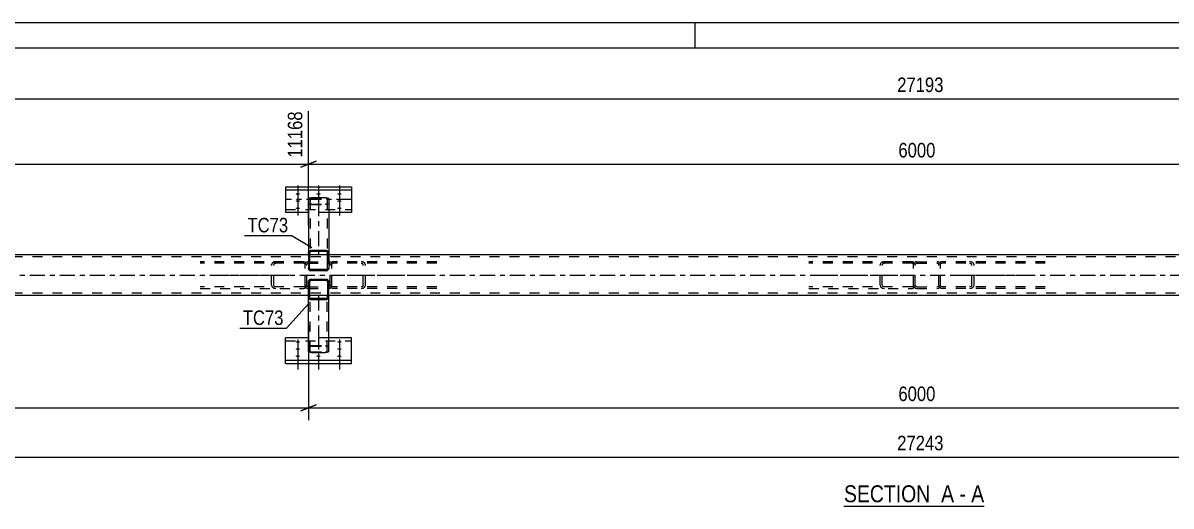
# Model space of a CAD drawing. Header units: millimetres. Extents: x 0 to 1189, y 0 to 841.
# Drawn here: x 426.5 to 652.9, y 745.7 to 841 of the extents above; entities that cross this region are included whole.
import ezdxf

# ---------------------------------------------------------------- set-up
doc = ezdxf.new("R2010")
doc.units = ezdxf.units.MM
doc.linetypes.add('DXK_LINE_DOT2', pattern=[3.9198, 1.9599, -1.9599])
doc.linetypes.add('DXK_LINE_DOT3', pattern=[5.9187, 2.979, -0.9799, 0.9799, -0.9799])
doc.styles.add('Arial Narrow', font='ARIALN.TTF', dxfattribs={"height": 0.2})

# ---------------------------------------------------------------- blocks, each defined once
blk = doc.blocks.new('Unknown-761554296-1134')
at = {"color": 5, "linetype": 'Continuous'}
for p, q in [((1189, 841), (0, 841)), ((559, 836), (559, 841)), ((1184, 836), (5, 836))]:
    blk.add_line(p, q, dxfattribs=at)
blk = doc.blocks.new('Unknown-761554296-12 - 4111')
at = {"color": 6, "linetype": 'Continuous'}
blk.add_line((588.36, 745.7), (616, 745.7), dxfattribs=at)
at = {"color": 0, "linetype": 'Continuous'}
blk.add_wipeout([(606.47, 746.45), (606.47, 749.95), (588.36, 749.95), (588.36, 746.45)], dxfattribs=at)
at = {"color": 7, "linetype": 'Continuous', "style": 'Arial Narrow'}
blk.add_text('SECTION ', height=3.34, dxfattribs=at).set_placement((588.36, 746.45))
at = {"color": 0, "linetype": 'Continuous'}
blk.add_wipeout([(610.07, 746.45), (610.07, 749.95), (607.52, 749.95), (607.52, 746.45)], dxfattribs=at)
blk.add_wipeout([(612.4, 746.45), (612.4, 749.95), (611.12, 749.95), (611.12, 746.45)], dxfattribs=at)
at = {"color": 7, "linetype": 'Continuous', "style": 'Arial Narrow'}
for s, p in [('A', (607.52, 746.45)), ('-', (611.12, 746.45))]:
    blk.add_text(s, height=3.34, dxfattribs=at).set_placement(p)
at = {"color": 0, "linetype": 'Continuous'}
blk.add_wipeout([(616, 746.45), (616, 749.95), (613.45, 749.95), (613.45, 746.45)], dxfattribs=at)
at = {"color": 7, "linetype": 'Continuous', "style": 'Arial Narrow'}
blk.add_text('A', height=3.34, dxfattribs=at).set_placement((613.45, 746.45))
blk = doc.blocks.new('Bolt-761554296-4248 - 4111')
at = {"linetype": 'Continuous'}
for points in [[(480.65, 807.41), (480.74, 807.4), (480.83, 807.39), (480.91, 807.38), (480.98, 807.36), (481.03, 807.33), (481.07, 807.3), (481.09, 807.27), (481.09, 807.24), (481.07, 807.21), (481.03, 807.18), (480.98, 807.15), (480.91, 807.13), (480.83, 807.12), (480.74, 807.11), (480.65, 807.1), (480.56, 807.11), (480.47, 807.12), (480.39, 807.13), (480.32, 807.15), (480.27, 807.18), (480.23, 807.21), (480.21, 807.24), (480.21, 807.27), (480.23, 807.3), (480.27, 807.33), (480.32, 807.36), (480.39, 807.38), (480.47, 807.39), (480.56, 807.4)], [(480.65, 806.01), (480.74, 806.01), (480.83, 806), (480.91, 805.98), (480.98, 805.96), (481.03, 805.93), (481.07, 805.91), (481.09, 805.88), (481.09, 805.84), (481.07, 805.81), (481.03, 805.78), (480.98, 805.76), (480.91, 805.74), (480.83, 805.72), (480.74, 805.71), (480.65, 805.71), (480.56, 805.71), (480.47, 805.72), (480.39, 805.74), (480.32, 805.76), (480.27, 805.78), (480.23, 805.81), (480.21, 805.84), (480.21, 805.88), (480.23, 805.91), (480.27, 805.93), (480.32, 805.96), (480.39, 805.98), (480.47, 806), (480.56, 806.01)], [(484.73, 807.41), (484.82, 807.4), (484.91, 807.39), (484.99, 807.38), (485.06, 807.36), (485.11, 807.33), (485.15, 807.3), (485.17, 807.27), (485.17, 807.24), (485.15, 807.21), (485.11, 807.18), (485.06, 807.15), (484.99, 807.13), (484.91, 807.12), (484.82, 807.11), (484.73, 807.1), (484.64, 807.11), (484.55, 807.12), (484.47, 807.13), (484.4, 807.15), (484.35, 807.18), (484.31, 807.21), (484.29, 807.24), (484.29, 807.27), (484.31, 807.3), (484.35, 807.33), (484.4, 807.36), (484.47, 807.38), (484.55, 807.39), (484.64, 807.4)], [(488.85, 807.41), (488.94, 807.4), (489.03, 807.39), (489.11, 807.38), (489.18, 807.36), (489.23, 807.33), (489.27, 807.3), (489.29, 807.27), (489.29, 807.24), (489.27, 807.21), (489.23, 807.18), (489.18, 807.15), (489.11, 807.13), (489.03, 807.12), (488.94, 807.11), (488.85, 807.1), (488.76, 807.11), (488.67, 807.12), (488.59, 807.13), (488.52, 807.15), (488.47, 807.18), (488.43, 807.21), (488.41, 807.24), (488.41, 807.27), (488.43, 807.3), (488.47, 807.33), (488.52, 807.36), (488.59, 807.38), (488.67, 807.39), (488.76, 807.4)], [(488.85, 806.01), (488.94, 806.01), (489.03, 806), (489.11, 805.98), (489.18, 805.96), (489.23, 805.93), (489.27, 805.91), (489.29, 805.88), (489.29, 805.84), (489.27, 805.81), (489.23, 805.78), (489.18, 805.76), (489.11, 805.74), (489.03, 805.72), (488.94, 805.71), (488.85, 805.71), (488.76, 805.71), (488.67, 805.72), (488.59, 805.74), (488.52, 805.76), (488.47, 805.78), (488.43, 805.81), (488.41, 805.84), (488.41, 805.88), (488.43, 805.91), (488.47, 805.93), (488.52, 805.96), (488.59, 805.98), (488.67, 806), (488.76, 806.01)], [(480.65, 804.6), (480.74, 804.6), (480.83, 804.59), (480.91, 804.57), (480.98, 804.55), (481.03, 804.53), (481.07, 804.5), (481.09, 804.47), (481.09, 804.43), (481.07, 804.4), (481.03, 804.38), (480.98, 804.35), (480.91, 804.33), (480.83, 804.31), (480.74, 804.3), (480.65, 804.3), (480.56, 804.3), (480.47, 804.31), (480.39, 804.33), (480.32, 804.35), (480.27, 804.38), (480.23, 804.4), (480.21, 804.43), (480.21, 804.47), (480.23, 804.5), (480.27, 804.53), (480.32, 804.55), (480.39, 804.57), (480.47, 804.59), (480.56, 804.6)], [(488.85, 804.6), (488.94, 804.6), (489.03, 804.59), (489.11, 804.57), (489.18, 804.55), (489.23, 804.53), (489.27, 804.5), (489.29, 804.47), (489.29, 804.43), (489.27, 804.4), (489.23, 804.38), (489.18, 804.35), (489.11, 804.33), (489.03, 804.31), (488.94, 804.3), (488.85, 804.3), (488.76, 804.3), (488.67, 804.31), (488.59, 804.33), (488.52, 804.35), (488.47, 804.38), (488.43, 804.4), (488.41, 804.43), (488.41, 804.47), (488.43, 804.5), (488.47, 804.53), (488.52, 804.55), (488.59, 804.57), (488.67, 804.59), (488.76, 804.6)]]:
    blk.add_hatch(color=1, dxfattribs=at).paths.add_polyline_path(points)
at = {"color": 1, "linetype": 'Continuous'}
for p, q in [((480.65, 808.95), (480.65, 805.83)), ((484.73, 808.95), (484.73, 805.83)), ((488.85, 808.95), (488.85, 805.83)), ((480.65, 807.55), (480.65, 804.43)), ((480.65, 806.14), (480.65, 803.02)), ((488.85, 807.55), (488.85, 804.43)), ((488.85, 806.14), (488.85, 803.02))]:
    blk.add_line(p, q, dxfattribs=at)
at = {"color": 1, "linetype": 'DXK_LINE_DOT2'}
blk.add_line((484.73, 806.14), (484.73, 803.02), dxfattribs=at)
blk = doc.blocks.new('Bolt-761554296-4133 - 4111')
at = {"linetype": 'Continuous'}
for points in [[(480.65, 777.92), (480.56, 777.92), (480.47, 777.93), (480.39, 777.95), (480.32, 777.97), (480.27, 778), (480.23, 778.02), (480.21, 778.05), (480.21, 778.09), (480.23, 778.12), (480.27, 778.15), (480.32, 778.17), (480.39, 778.19), (480.47, 778.21), (480.56, 778.22), (480.65, 778.22), (480.74, 778.22), (480.83, 778.21), (480.91, 778.19), (480.98, 778.17), (481.03, 778.15), (481.07, 778.12), (481.09, 778.09), (481.09, 778.05), (481.07, 778.02), (481.03, 778), (480.98, 777.97), (480.91, 777.95), (480.83, 777.93), (480.74, 777.92)], [(480.65, 776.51), (480.56, 776.51), (480.47, 776.52), (480.39, 776.54), (480.32, 776.56), (480.27, 776.59), (480.23, 776.61), (480.21, 776.65), (480.21, 776.68), (480.23, 776.71), (480.27, 776.74), (480.32, 776.76), (480.39, 776.78), (480.47, 776.8), (480.56, 776.81), (480.65, 776.81), (480.74, 776.81), (480.83, 776.8), (480.91, 776.78), (480.98, 776.76), (481.03, 776.74), (481.07, 776.71), (481.09, 776.68), (481.09, 776.65), (481.07, 776.61), (481.03, 776.59), (480.98, 776.56), (480.91, 776.54), (480.83, 776.52), (480.74, 776.51)], [(488.85, 777.92), (488.76, 777.92), (488.67, 777.93), (488.59, 777.95), (488.52, 777.97), (488.47, 778), (488.43, 778.02), (488.41, 778.05), (488.41, 778.09), (488.43, 778.12), (488.47, 778.15), (488.52, 778.17), (488.59, 778.19), (488.67, 778.21), (488.76, 778.22), (488.85, 778.22), (488.94, 778.22), (489.03, 778.21), (489.11, 778.19), (489.18, 778.17), (489.23, 778.15), (489.27, 778.12), (489.29, 778.09), (489.29, 778.05), (489.27, 778.02), (489.23, 778), (489.18, 777.97), (489.11, 777.95), (489.03, 777.93), (488.94, 777.92)], [(488.85, 776.51), (488.76, 776.51), (488.67, 776.52), (488.59, 776.54), (488.52, 776.56), (488.47, 776.59), (488.43, 776.61), (488.41, 776.65), (488.41, 776.68), (488.43, 776.71), (488.47, 776.74), (488.52, 776.76), (488.59, 776.78), (488.67, 776.8), (488.76, 776.81), (488.85, 776.81), (488.94, 776.81), (489.03, 776.8), (489.11, 776.78), (489.18, 776.76), (489.23, 776.74), (489.27, 776.71), (489.29, 776.68), (489.29, 776.65), (489.27, 776.61), (489.23, 776.59), (489.18, 776.56), (489.11, 776.54), (489.03, 776.52), (488.94, 776.51)], [(480.65, 775.12), (480.56, 775.12), (480.47, 775.13), (480.39, 775.14), (480.32, 775.17), (480.27, 775.19), (480.23, 775.22), (480.21, 775.25), (480.21, 775.28), (480.23, 775.31), (480.27, 775.34), (480.32, 775.37), (480.39, 775.39), (480.47, 775.4), (480.56, 775.41), (480.65, 775.42), (480.74, 775.41), (480.83, 775.4), (480.91, 775.39), (480.98, 775.37), (481.03, 775.34), (481.07, 775.31), (481.09, 775.28), (481.09, 775.25), (481.07, 775.22), (481.03, 775.19), (480.98, 775.17), (480.91, 775.14), (480.83, 775.13), (480.74, 775.12)], [(484.73, 775.12), (484.64, 775.12), (484.55, 775.13), (484.47, 775.14), (484.4, 775.17), (484.35, 775.19), (484.31, 775.22), (484.29, 775.25), (484.29, 775.28), (484.31, 775.31), (484.35, 775.34), (484.4, 775.37), (484.47, 775.39), (484.55, 775.4), (484.64, 775.41), (484.73, 775.42), (484.82, 775.41), (484.91, 775.4), (484.99, 775.39), (485.06, 775.37), (485.11, 775.34), (485.15, 775.31), (485.17, 775.28), (485.17, 775.25), (485.15, 775.22), (485.11, 775.19), (485.06, 775.17), (484.99, 775.14), (484.91, 775.13), (484.82, 775.12)], [(488.85, 775.12), (488.76, 775.12), (488.67, 775.13), (488.59, 775.14), (488.52, 775.17), (488.47, 775.19), (488.43, 775.22), (488.41, 775.25), (488.41, 775.28), (488.43, 775.31), (488.47, 775.34), (488.52, 775.37), (488.59, 775.39), (488.67, 775.4), (488.76, 775.41), (488.85, 775.42), (488.94, 775.41), (489.03, 775.4), (489.11, 775.39), (489.18, 775.37), (489.23, 775.34), (489.27, 775.31), (489.29, 775.28), (489.29, 775.25), (489.27, 775.22), (489.23, 775.19), (489.18, 775.17), (489.11, 775.14), (489.03, 775.13), (488.94, 775.12)]]:
    blk.add_hatch(color=1, dxfattribs=at).paths.add_polyline_path(points)
at = {"color": 1, "linetype": 'Continuous'}
for p, q in [((480.65, 778.56), (480.65, 775.44)), ((480.65, 777.15), (480.65, 774.03)), ((488.85, 778.56), (488.85, 775.44)), ((488.85, 777.15), (488.85, 774.03)), ((480.65, 775.75), (480.65, 772.63)), ((484.73, 775.75), (484.73, 772.63)), ((488.85, 775.75), (488.85, 772.63))]:
    blk.add_line(p, q, dxfattribs=at)
at = {"color": 1, "linetype": 'DXK_LINE_DOT2'}
blk.add_line((484.73, 778.56), (484.73, 775.44), dxfattribs=at)
blk = doc.blocks.new('Part-761554296-4140 - 4111')
at = {"color": 7, "linetype": 'DXK_LINE_DOT2'}
for p, q in [((602.15, 793.51), (602.1, 793.26)), ((602.1, 789.26), (602.1, 793.26)), ((602.42, 793.26), (602.44, 793.38)), ((602.42, 789.26), (602.42, 793.26)), ((602.74, 793.9), (602.49, 793.85)), ((602.62, 793.56), (602.74, 793.58)), ((602.74, 793.9), (606.74, 793.9)), ((602.74, 793.58), (606.74, 793.58)), ((606.98, 793.85), (606.74, 793.9)), ((606.74, 793.58), (606.86, 793.56)), ((607.04, 793.38), (607.06, 793.26)), ((607.06, 789.26), (607.06, 793.26)), ((607.38, 793.26), (607.33, 793.51)), ((607.38, 789.26), (607.38, 793.26)), ((602.1, 789.26), (602.15, 789.02)), ((602.44, 789.14), (602.42, 789.26)), ((602.49, 788.67), (602.74, 788.62)), ((602.74, 788.94), (602.62, 788.96)), ((602.74, 788.94), (606.74, 788.94)), ((602.74, 788.62), (606.74, 788.62)), ((606.86, 788.96), (606.74, 788.94)), ((606.74, 788.62), (606.98, 788.67)), ((607.06, 789.26), (607.04, 789.14)), ((607.33, 789.02), (607.38, 789.26))]:
    blk.add_line(p, q, dxfattribs=at)
at = {"color": 7, "linetype": 'DXK_LINE_DOT3'}
blk.add_line((604.74, 791.26), (604.74, 791.26), dxfattribs=at)
at = {"color": 7, "linetype": 'DXK_LINE_DOT2'}
for centre, radius, start, end in [((602.74, 793.26), 0.64, 112.5, 157.5), ((602.74, 793.26), 0.32, 112.5, 157.5), ((606.74, 793.26), 0.32, 22.5, 67.5), ((606.74, 793.26), 0.64, 22.5, 67.5), ((602.74, 789.26), 0.64, 202.5, 247.5), ((602.74, 789.26), 0.32, 202.5, 247.5), ((606.74, 789.26), 0.32, 292.5, 337.5), ((606.74, 789.26), 0.64, 292.5, 337.5)]:
    blk.add_arc(centre, radius, start, end, dxfattribs=at)
blk = doc.blocks.new('Part-761554296-4146 - 4111')
at = {"color": 7, "linetype": 'DXK_LINE_DOT2'}
for p, q in [((1092.74, 794.86), (114.1, 794.86)), ((486.75, 795.26), (482.75, 795.26)), ((1092.74, 787.66), (114.1, 787.66)), ((486.75, 787.26), (482.75, 787.26))]:
    blk.add_line(p, q, dxfattribs=at)
at = {"color": 2, "linetype": 'Continuous'}
for p, q in [((482.75, 795.26), (246.75, 795.26)), ((722.74, 795.26), (486.75, 795.26)), ((482.75, 787.26), (246.75, 787.26)), ((722.74, 787.26), (486.75, 787.26))]:
    blk.add_line(p, q, dxfattribs=at)
at = {"color": 7, "linetype": 'DXK_LINE_DOT3'}
blk.add_line((114.1, 791.26), (1092.74, 791.26), dxfattribs=at)
blk = doc.blocks.new('Part-761554296-4149 - 4111')
at = {"color": 7, "linetype": 'DXK_LINE_DOT2'}
for p, q in [((607.64, 793.9), (607.38, 793.86)), ((607.38, 788.66), (607.38, 793.86)), ((607.38, 793.51), (607.47, 793.56)), ((607.47, 793.56), (607.64, 793.58)), ((628.06, 793.9), (607.64, 793.9)), ((628.06, 793.58), (607.64, 793.58)), ((613.46, 793.85), (613.13, 793.9)), ((613.13, 793.58), (613.3, 793.56)), ((613.53, 793.38), (613.57, 793.26)), ((613.57, 789.26), (613.57, 793.26)), ((614.01, 793.26), (613.94, 793.51)), ((614.01, 789.26), (614.01, 793.26)), ((607.47, 788.96), (607.38, 789.01)), ((607.38, 788.66), (607.64, 788.62)), ((607.64, 788.94), (607.47, 788.96)), ((628.06, 788.94), (607.64, 788.94)), ((628.06, 788.62), (607.64, 788.62)), ((613.3, 788.96), (613.13, 788.94)), ((613.13, 788.62), (613.46, 788.67)), ((613.57, 789.26), (613.53, 789.14)), ((613.94, 789.02), (614.01, 789.26))]:
    blk.add_line(p, q, dxfattribs=at)
at = {"color": 7, "linetype": 'DXK_LINE_DOT3'}
blk.add_line((610.38, 791.26), (625.32, 791.26), dxfattribs=at)
at = {"color": 7, "linetype": 'DXK_LINE_DOT2'}
for centre, radius, start, end in [((613.2, 793.17), 0.401, 32.4105, 75.4453), ((613.26, 793.08), 0.802, 32.4105, 75.4453), ((613.2, 789.35), 0.401, 284.5547, 327.5895), ((613.26, 789.45), 0.802, 284.5547, 327.5895)]:
    blk.add_arc(centre, radius, start, end, dxfattribs=at)
blk = doc.blocks.new('Part-761554296-4151 - 4111')
at = {"color": 7, "linetype": 'DXK_LINE_DOT2'}
for p, q in [((487.64, 793.9), (487.38, 793.86)), ((487.38, 788.66), (487.38, 793.86)), ((487.38, 793.51), (487.47, 793.56)), ((487.47, 793.56), (487.64, 793.58)), ((508.06, 793.9), (487.64, 793.9)), ((508.06, 793.58), (487.64, 793.58)), ((493.46, 793.85), (493.13, 793.9)), ((493.13, 793.58), (493.3, 793.56)), ((493.53, 793.38), (493.57, 793.26)), ((493.57, 789.26), (493.57, 793.26)), ((494.01, 793.26), (493.94, 793.51)), ((494.01, 789.26), (494.01, 793.26)), ((487.47, 788.96), (487.38, 789.01)), ((487.38, 788.66), (487.64, 788.62)), ((487.64, 788.94), (487.47, 788.96)), ((508.06, 788.94), (487.64, 788.94)), ((508.06, 788.62), (487.64, 788.62)), ((493.3, 788.96), (493.13, 788.94)), ((493.13, 788.62), (493.46, 788.67)), ((493.57, 789.26), (493.53, 789.14)), ((493.94, 789.02), (494.01, 789.26))]:
    blk.add_line(p, q, dxfattribs=at)
at = {"color": 7, "linetype": 'DXK_LINE_DOT3'}
blk.add_line((490.38, 791.26), (505.32, 791.26), dxfattribs=at)
at = {"color": 7, "linetype": 'DXK_LINE_DOT2'}
for centre, radius, start, end in [((493.2, 793.17), 0.401, 32.4104, 75.4453), ((493.26, 793.08), 0.802, 32.4104, 75.4453), ((493.2, 789.35), 0.401, 284.5547, 327.5896), ((493.26, 789.45), 0.802, 284.5547, 327.5896)]:
    blk.add_arc(centre, radius, start, end, dxfattribs=at)
blk = doc.blocks.new('Part-761554296-4280 - 4111')
at = {"color": 2, "linetype": 'Continuous'}
for p, q in [((482.75, 806.32), (482.8, 806.4)), ((482.75, 806.32), (482.75, 795.64)), ((482.8, 806.4), (482.94, 806.47)), ((482.94, 806.47), (483.14, 806.52)), ((483.14, 806.52), (483.39, 806.54)), ((483.39, 806.54), (486.11, 806.54)), ((486.11, 806.54), (486.35, 806.52)), ((486.35, 806.52), (486.56, 806.47)), ((486.56, 806.47), (486.7, 806.4)), ((486.7, 806.4), (486.75, 806.32)), ((486.75, 806.32), (486.75, 795.26)), ((486.51, 795.26), (482.99, 795.26))]:
    blk.add_line(p, q, dxfattribs=at)
at = {"color": 7, "linetype": 'DXK_LINE_DOT2'}
for p, q in [((483.09, 806.36), (483.07, 806.32)), ((483.07, 806.32), (483.07, 795.26)), ((483.16, 806.4), (483.09, 806.36)), ((483.27, 806.42), (483.16, 806.4)), ((483.39, 806.43), (483.27, 806.42)), ((483.39, 806.43), (486.11, 806.43)), ((486.23, 806.42), (486.11, 806.43)), ((486.34, 806.4), (486.23, 806.42)), ((486.4, 806.36), (486.34, 806.4)), ((486.43, 806.32), (486.4, 806.36)), ((486.43, 806.32), (486.43, 795.26)), ((482.8, 805.3), (482.75, 805.39)), ((482.94, 805.23), (482.8, 805.3)), ((483.14, 805.19), (482.94, 805.23)), ((483.07, 805.39), (483.09, 805.35)), ((483.09, 805.35), (483.16, 805.31)), ((483.39, 805.17), (483.14, 805.19)), ((483.16, 805.31), (483.27, 805.29)), ((483.27, 805.29), (483.39, 805.28)), ((483.39, 805.28), (486.11, 805.28)), ((483.39, 805.17), (486.11, 805.17)), ((486.11, 805.28), (486.23, 805.29)), ((486.35, 805.19), (486.11, 805.17)), ((486.23, 805.29), (486.34, 805.31)), ((486.34, 805.31), (486.35, 805.32)), ((486.35, 805.32), (486.4, 805.35)), ((486.56, 805.23), (486.35, 805.19)), ((486.4, 805.35), (486.43, 805.39)), ((486.7, 805.3), (486.56, 805.23)), ((486.75, 805.39), (486.7, 805.3)), ((482.75, 795.64), (482.75, 795.26)), ((482.99, 795.26), (482.75, 795.26)), ((486.4, 795.26), (486.43, 795.26)), ((486.75, 795.26), (486.51, 795.26))]:
    blk.add_line(p, q, dxfattribs=at)
at = {"color": 7, "linetype": 'DXK_LINE_DOT3'}
blk.add_line((484.75, 805.85), (484.75, 795.26), dxfattribs=at)
blk = doc.blocks.new('Part-761554296-4152 - 4111')
at = {"color": 7, "linetype": 'DXK_LINE_DOT2'}
for p, q in [((601.84, 793.9), (581.42, 793.9)), ((601.84, 793.58), (581.42, 793.58)), ((595.54, 793.51), (595.47, 793.26)), ((595.47, 789.26), (595.47, 793.26)), ((595.91, 793.26), (595.95, 793.38)), ((595.91, 789.26), (595.91, 793.26)), ((596.35, 793.9), (596.02, 793.85)), ((596.18, 793.56), (596.35, 793.58)), ((601.84, 793.9), (602.1, 793.86)), ((601.84, 793.58), (602.01, 793.56)), ((602.01, 793.56), (602.1, 793.51)), ((602.1, 788.66), (602.1, 793.86)), ((601.84, 788.94), (581.42, 788.94)), ((581.42, 788.62), (601.84, 788.62)), ((595.47, 789.26), (595.54, 789.02)), ((595.95, 789.14), (595.91, 789.26)), ((596.02, 788.67), (596.35, 788.62)), ((596.35, 788.94), (596.18, 788.96)), ((602.01, 788.96), (601.84, 788.94)), ((601.84, 788.62), (602.1, 788.66)), ((602.1, 789.01), (602.01, 788.96))]:
    blk.add_line(p, q, dxfattribs=at)
at = {"color": 7, "linetype": 'DXK_LINE_DOT3'}
blk.add_line((584.16, 791.26), (599.1, 791.26), dxfattribs=at)
at = {"color": 7, "linetype": 'DXK_LINE_DOT2'}
for centre, radius, start, end in [((596.22, 793.08), 0.802, 104.5547, 147.5896), ((596.28, 793.17), 0.401, 104.5547, 147.5896), ((596.22, 789.45), 0.802, 212.4104, 255.4453), ((596.28, 789.35), 0.401, 212.4104, 255.4453)]:
    blk.add_arc(centre, radius, start, end, dxfattribs=at)
blk = doc.blocks.new('Part-761554296-4154 - 4111')
at = {"color": 7, "linetype": 'DXK_LINE_DOT2'}
for p, q in [((481.84, 793.9), (461.42, 793.9)), ((481.84, 793.58), (461.42, 793.58)), ((475.54, 793.51), (475.47, 793.26)), ((475.47, 789.26), (475.47, 793.26)), ((475.91, 793.26), (475.95, 793.38)), ((475.91, 789.26), (475.91, 793.26)), ((476.35, 793.9), (476.02, 793.85)), ((476.18, 793.56), (476.35, 793.58)), ((481.84, 793.9), (482.1, 793.86)), ((481.84, 793.58), (482.01, 793.56)), ((482.01, 793.56), (482.1, 793.51)), ((482.1, 788.66), (482.1, 793.86)), ((481.84, 788.94), (461.42, 788.94)), ((461.42, 788.62), (481.84, 788.62)), ((475.47, 789.26), (475.54, 789.02)), ((475.95, 789.14), (475.91, 789.26)), ((476.02, 788.67), (476.35, 788.62)), ((476.35, 788.94), (476.18, 788.96)), ((482.01, 788.96), (481.84, 788.94)), ((481.84, 788.62), (482.1, 788.66)), ((482.1, 789.01), (482.01, 788.96))]:
    blk.add_line(p, q, dxfattribs=at)
at = {"color": 7, "linetype": 'DXK_LINE_DOT3'}
blk.add_line((464.16, 791.26), (479.1, 791.26), dxfattribs=at)
at = {"color": 7, "linetype": 'DXK_LINE_DOT2'}
for centre, radius, start, end in [((476.22, 793.08), 0.802, 104.5547, 147.5896), ((476.28, 793.17), 0.401, 104.5547, 147.5896), ((476.22, 789.45), 0.802, 212.4104, 255.4453), ((476.28, 789.35), 0.401, 212.4104, 255.4453)]:
    blk.add_arc(centre, radius, start, end, dxfattribs=at)
blk = doc.blocks.new('Part-761554296-4187 - 4111')
at = {"color": 7, "linetype": 'DXK_LINE_DOT2'}
for p, q in [((482.75, 786.88), (482.75, 787.26)), ((482.99, 787.26), (482.75, 787.26)), ((483.07, 776.2), (483.07, 787.26)), ((486.75, 787.26), (486.34, 787.26)), ((486.34, 787.26), (486.35, 787.26)), ((486.4, 787.26), (486.43, 787.26)), ((486.43, 776.2), (486.43, 787.26)), ((486.75, 786.88), (486.75, 787.26)), ((482.75, 777.13), (482.8, 777.22)), ((482.8, 777.22), (482.94, 777.29)), ((482.94, 777.29), (483.14, 777.34)), ((483.09, 777.18), (483.07, 777.13)), ((483.16, 777.21), (483.09, 777.18)), ((483.14, 777.34), (483.39, 777.35)), ((483.27, 777.23), (483.16, 777.21)), ((483.39, 777.24), (483.27, 777.23)), ((483.39, 777.35), (486.11, 777.35)), ((483.39, 777.24), (486.11, 777.24)), ((486.11, 777.35), (486.35, 777.34)), ((486.23, 777.23), (486.11, 777.24)), ((486.34, 777.21), (486.23, 777.23)), ((486.34, 777.21), (486.35, 777.2)), ((486.35, 777.34), (486.56, 777.29)), ((486.35, 777.2), (486.4, 777.18)), ((486.43, 777.13), (486.4, 777.18)), ((486.56, 777.29), (486.7, 777.22)), ((486.7, 777.22), (486.75, 777.13)), ((483.07, 776.2), (483.09, 776.16)), ((483.09, 776.16), (483.16, 776.13)), ((483.16, 776.13), (483.27, 776.1)), ((483.27, 776.1), (483.39, 776.09)), ((483.39, 776.09), (486.11, 776.09)), ((486.11, 776.09), (486.23, 776.1)), ((486.23, 776.1), (486.34, 776.13)), ((486.34, 776.13), (486.4, 776.16)), ((486.4, 776.16), (486.43, 776.2))]:
    blk.add_line(p, q, dxfattribs=at)
at = {"color": 2, "linetype": 'Continuous'}
for p, q in [((482.75, 776.2), (482.75, 786.88)), ((486.51, 787.26), (482.99, 787.26)), ((486.75, 776.2), (486.75, 786.88)), ((482.8, 776.12), (482.75, 776.2)), ((482.94, 776.05), (482.8, 776.12)), ((483.14, 776), (482.94, 776.05)), ((483.39, 775.98), (483.14, 776)), ((483.39, 775.98), (486.11, 775.98)), ((486.35, 776), (486.11, 775.98)), ((486.56, 776.05), (486.35, 776)), ((486.7, 776.12), (486.56, 776.05)), ((486.75, 776.2), (486.7, 776.12))]:
    blk.add_line(p, q, dxfattribs=at)
at = {"color": 7, "linetype": 'DXK_LINE_DOT3'}
blk.add_line((484.75, 787.26), (484.75, 776.67), dxfattribs=at)
blk = doc.blocks.new('Part-761554296-4188 - 4111')
at = {"color": 7, "linetype": 'DXK_LINE_DOT2'}
for p, q in [((482.15, 793.51), (482.1, 793.26)), ((482.1, 789.26), (482.1, 793.26)), ((482.42, 793.26), (482.44, 793.38)), ((482.42, 789.26), (482.42, 793.26)), ((482.74, 793.9), (482.49, 793.85)), ((482.62, 793.56), (482.74, 793.58)), ((482.74, 793.9), (486.74, 793.9)), ((482.74, 793.58), (486.74, 793.58)), ((486.98, 793.85), (486.74, 793.9)), ((486.74, 793.58), (486.86, 793.56)), ((487.04, 793.38), (487.06, 793.26)), ((487.06, 789.26), (487.06, 793.26)), ((487.38, 793.26), (487.33, 793.51)), ((487.38, 789.26), (487.38, 793.26)), ((482.1, 789.26), (482.15, 789.02)), ((482.44, 789.14), (482.42, 789.26)), ((482.49, 788.67), (482.74, 788.62)), ((482.74, 788.94), (482.62, 788.96)), ((482.74, 788.94), (486.74, 788.94)), ((482.74, 788.62), (486.74, 788.62)), ((486.86, 788.96), (486.74, 788.94)), ((486.74, 788.62), (486.98, 788.67)), ((487.06, 789.26), (487.04, 789.14)), ((487.33, 789.02), (487.38, 789.26))]:
    blk.add_line(p, q, dxfattribs=at)
at = {"color": 7, "linetype": 'DXK_LINE_DOT3'}
blk.add_line((484.74, 791.26), (484.74, 791.26), dxfattribs=at)
at = {"color": 7, "linetype": 'DXK_LINE_DOT2'}
for centre, radius, start, end in [((482.74, 793.26), 0.64, 112.5, 157.5), ((482.74, 793.26), 0.32, 112.5, 157.5), ((486.74, 793.26), 0.32, 22.5, 67.5), ((486.74, 793.26), 0.64, 22.5, 67.5), ((482.74, 789.26), 0.64, 202.5, 247.5), ((482.74, 789.26), 0.32, 202.5, 247.5), ((486.74, 789.26), 0.32, 292.5, 337.5), ((486.74, 789.26), 0.64, 292.5, 337.5)]:
    blk.add_arc(centre, radius, start, end, dxfattribs=at)
blk = doc.blocks.new('Part-761554296-4321 - 4111')
at = {"color": 2, "linetype": 'Continuous'}
for p, q in [((478.25, 808.68), (491.25, 808.68)), ((478.25, 808.68), (478.25, 803.63)), ((491.25, 808.68), (491.25, 803.63)), ((478.25, 808.08), (491.25, 808.08)), ((482.75, 803.63), (478.25, 803.63)), ((491.25, 803.63), (486.75, 803.63))]:
    blk.add_line(p, q, dxfattribs=at)
at = {"color": 7, "linetype": 'DXK_LINE_DOT3'}
blk.add_line((491.25, 806.15), (478.25, 806.15), dxfattribs=at)
at = {"color": 7, "linetype": 'DXK_LINE_DOT2'}
for p, q in [((478.25, 804.23), (491.25, 804.23)), ((486.75, 803.63), (482.75, 803.63))]:
    blk.add_line(p, q, dxfattribs=at)
blk = doc.blocks.new('Part-761554296-4358 - 4111')
at = {"color": 2, "linetype": 'Continuous'}
for p, q in [((482.75, 795.64), (482.78, 795.82)), ((482.75, 795.64), (482.75, 792.6)), ((482.78, 795.82), (482.89, 795.98)), ((482.89, 795.98), (483.04, 796.08)), ((483.01, 795.73), (482.99, 795.64)), ((482.99, 792.6), (482.99, 795.64)), ((483.06, 795.81), (483.01, 795.73)), ((483.04, 796.08), (483.23, 796.12)), ((483.14, 795.86), (483.06, 795.81)), ((483.23, 795.88), (483.14, 795.86)), ((486.27, 796.12), (483.23, 796.12)), ((486.27, 795.88), (483.23, 795.88)), ((486.27, 796.12), (486.45, 796.08)), ((486.36, 795.86), (486.27, 795.88)), ((486.44, 795.81), (486.36, 795.86)), ((486.49, 795.73), (486.44, 795.81)), ((486.45, 796.08), (486.61, 795.98)), ((486.51, 795.64), (486.49, 795.73)), ((486.51, 792.6), (486.51, 795.64)), ((486.61, 795.98), (486.71, 795.82)), ((486.71, 795.82), (486.75, 795.64)), ((486.75, 795.64), (486.75, 792.6)), ((482.75, 792.6), (482.78, 792.41)), ((482.78, 792.41), (482.89, 792.26)), ((482.99, 792.6), (483.01, 792.51)), ((483.01, 792.51), (483.06, 792.43)), ((483.06, 792.43), (483.14, 792.38)), ((483.14, 792.38), (483.23, 792.36)), ((486.27, 792.36), (486.36, 792.38)), ((486.36, 792.38), (486.44, 792.43)), ((486.44, 792.43), (486.49, 792.51)), ((486.49, 792.51), (486.51, 792.6)), ((486.61, 792.26), (486.71, 792.41)), ((486.71, 792.41), (486.75, 792.6)), ((482.89, 792.26), (483.04, 792.15)), ((483.04, 792.15), (483.23, 792.12)), ((486.27, 792.36), (483.23, 792.36)), ((486.27, 792.12), (483.23, 792.12)), ((486.27, 792.12), (486.45, 792.15)), ((486.45, 792.15), (486.61, 792.26))]:
    blk.add_line(p, q, dxfattribs=at)
at = {"color": 7, "linetype": 'DXK_LINE_DOT2'}
for p, q in [((482.99, 795.26), (482.75, 795.26)), ((482.99, 795.64), (482.99, 792.6)), ((486.51, 795.64), (486.51, 792.6)), ((486.75, 795.26), (486.51, 795.26)), ((482.78, 792.41), (482.75, 792.6)), ((486.75, 792.6), (486.71, 792.41)), ((483.23, 792.12), (483.04, 792.15)), ((486.45, 792.15), (486.27, 792.12))]:
    blk.add_line(p, q, dxfattribs=at)
for centre, start, end in [((483.23, 792.6), 202.5, 247.5), ((486.27, 792.6), 292.5, 337.5)]:
    blk.add_arc(centre, 0.48, start, end, dxfattribs=at)
blk = doc.blocks.new('Part-761554296-4359 - 4111')
at = {"color": 2, "linetype": 'Continuous'}
for p, q in [((482.89, 790.26), (482.79, 790.11)), ((483.05, 790.37), (482.89, 790.26)), ((483.23, 790.4), (483.05, 790.37)), ((483.14, 790.14), (483.06, 790.09)), ((483.23, 790.16), (483.14, 790.14)), ((486.27, 790.4), (483.23, 790.4)), ((486.27, 790.16), (483.23, 790.16)), ((486.45, 790.37), (486.27, 790.4)), ((486.36, 790.14), (486.27, 790.16)), ((486.44, 790.09), (486.36, 790.14)), ((486.61, 790.26), (486.45, 790.37)), ((486.71, 790.11), (486.61, 790.26)), ((482.79, 790.11), (482.75, 789.92)), ((482.75, 786.88), (482.75, 789.92)), ((483.01, 790.01), (482.99, 789.92)), ((482.99, 789.92), (482.99, 786.88)), ((483.06, 790.09), (483.01, 790.01)), ((486.49, 790.01), (486.44, 790.09)), ((486.51, 789.92), (486.49, 790.01)), ((486.51, 789.92), (486.51, 786.88)), ((486.75, 789.92), (486.71, 790.11)), ((486.75, 786.88), (486.75, 789.92)), ((482.79, 786.7), (482.75, 786.88)), ((482.89, 786.54), (482.79, 786.7)), ((483.05, 786.44), (482.89, 786.54)), ((482.99, 786.88), (483.01, 786.79)), ((483.01, 786.79), (483.06, 786.71)), ((483.23, 786.4), (483.05, 786.44)), ((483.06, 786.71), (483.14, 786.66)), ((483.14, 786.66), (483.23, 786.64)), ((486.27, 786.64), (483.23, 786.64)), ((486.27, 786.4), (483.23, 786.4)), ((486.27, 786.64), (486.36, 786.66)), ((486.45, 786.44), (486.27, 786.4)), ((486.36, 786.66), (486.44, 786.71)), ((486.44, 786.71), (486.49, 786.79)), ((486.61, 786.54), (486.45, 786.44)), ((486.49, 786.79), (486.51, 786.88)), ((486.71, 786.7), (486.61, 786.54)), ((486.75, 786.88), (486.71, 786.7))]:
    blk.add_line(p, q, dxfattribs=at)
at = {"color": 7, "linetype": 'DXK_LINE_DOT2'}
for p, q in [((483.05, 790.37), (483.23, 790.4)), ((486.27, 790.4), (486.45, 790.37)), ((482.75, 789.92), (482.79, 790.11)), ((486.71, 790.11), (486.75, 789.92)), ((482.75, 786.88), (482.75, 787.26)), ((482.99, 787.26), (482.75, 787.26)), ((482.99, 786.88), (482.99, 787.26)), ((486.51, 786.88), (486.51, 787.26)), ((486.75, 787.26), (486.51, 787.26)), ((486.75, 786.88), (486.75, 787.26))]:
    blk.add_line(p, q, dxfattribs=at)
for centre, start, end in [((483.23, 789.92), 112.5, 157.5), ((486.27, 789.92), 22.5, 67.5)]:
    blk.add_arc(centre, 0.48, start, end, dxfattribs=at)
blk = doc.blocks.new('Part-761554296-4376 - 4111')
at = {"color": 2, "linetype": 'Continuous'}
for p, q in [((478.25, 773.84), (478.25, 778.89)), ((482.75, 778.89), (478.25, 778.89)), ((491.25, 778.89), (486.75, 778.89)), ((491.25, 773.84), (491.25, 778.89)), ((478.25, 774.45), (491.25, 774.45)), ((478.25, 773.84), (491.25, 773.84))]:
    blk.add_line(p, q, dxfattribs=at)
at = {"color": 7, "linetype": 'DXK_LINE_DOT2'}
for p, q in [((486.75, 778.89), (482.75, 778.89)), ((478.25, 778.29), (491.25, 778.29))]:
    blk.add_line(p, q, dxfattribs=at)
blk = doc.blocks.new('StraightDimension-761554296-4432 - 4111')
at = {"color": 7, "linetype": 'Continuous'}
for p, q in [((482.75, 801.05), (482.75, 823.57)), ((242.75, 813.12), (482.75, 813.12)), ((481.25, 812.52), (484.25, 813.72))]:
    blk.add_line(p, q, dxfattribs=at)
at = {"color": 0, "linetype": 'Continuous'}
blk.add_wipeout([(482.15, 824.17), (477.95, 824.17), (477.95, 813.82), (482.15, 813.82)], dxfattribs=at)
at = {"color": 3, "linetype": 'Continuous', "style": 'Arial Narrow'}
blk.add_text('11168', height=2.863, rotation=90.0002, dxfattribs=at).set_placement((481.55, 814.42))
blk = doc.blocks.new('StraightDimension-761554296-4592 - 4111')
at = {"color": 7, "linetype": 'Continuous'}
blk.add_line((100.2, 755.35), (1106.64, 755.35), dxfattribs=at)
at = {"color": 0}
blk.add_wipeout([(608.59, 756.1), (608.59, 760.3), (598.25, 760.3), (598.25, 756.1)], dxfattribs=at)
at = {"color": 3, "style": 'Arial Narrow'}
blk.add_text('27243', height=2.863, dxfattribs=at).set_placement((598.85, 756.7))
blk = doc.blocks.new('StraightDimension-761554296-4408 - 4111')
at = {"color": 7, "linetype": 'Continuous'}
for p, q in [((482.75, 781.31), (482.75, 762.66)), ((484.25, 765.66), (481.25, 764.46)), ((482.75, 765.06), (722.74, 765.06))]:
    blk.add_line(p, q, dxfattribs=at)
at = {"color": 0}
blk.add_wipeout([(607, 765.81), (607, 770.01), (598.49, 770.01), (598.49, 765.81)], dxfattribs=at)
at = {"color": 3, "style": 'Arial Narrow'}
blk.add_text('6000', height=2.863, dxfattribs=at).set_placement((599.09, 766.41))
blk = doc.blocks.new('StraightDimension-761554296-4414 - 4111')
at = {"color": 7, "linetype": 'Continuous'}
for p, q in [((482.75, 781.31), (482.75, 762.66)), ((481.25, 764.46), (484.25, 765.66)), ((242.75, 765.06), (482.75, 765.06))]:
    blk.add_line(p, q, dxfattribs=at)
blk = doc.blocks.new('StraightDimension-761554296-11132 - 4111')
at = {"color": 7, "linetype": 'Continuous'}
blk.add_line((101.2, 826.02), (1105.64, 826.02), dxfattribs=at)
at = {"color": 0}
blk.add_wipeout([(608.59, 826.77), (608.59, 830.97), (598.25, 830.97), (598.25, 826.77)], dxfattribs=at)
at = {"color": 3, "style": 'Arial Narrow'}
blk.add_text('27193', height=2.863, dxfattribs=at).set_placement((598.85, 827.37))
blk = doc.blocks.new('StraightDimension-761554296-4482 - 4111')
at = {"color": 7, "linetype": 'Continuous'}
for p, q in [((482.75, 801.05), (482.75, 823.57)), ((484.25, 813.72), (481.25, 812.52)), ((482.75, 813.12), (722.74, 813.12))]:
    blk.add_line(p, q, dxfattribs=at)
at = {"color": 0}
blk.add_wipeout([(607, 813.87), (607, 818.07), (598.49, 818.07), (598.49, 813.87)], dxfattribs=at)
at = {"color": 3, "style": 'Arial Narrow'}
blk.add_text('6000', height=2.863, dxfattribs=at).set_placement((599.09, 814.47))
blk = doc.blocks.new('Mark-761554296-4183 - 4111')
at = {"color": 0}
blk.add_wipeout([(477.85, 781.42), (477.85, 784.42), (469.81, 784.42), (469.81, 781.42)], dxfattribs=at)
blk.add_wipeout([(477.85, 781.42), (477.85, 784.42), (469.81, 784.42), (469.81, 781.42)], dxfattribs=at)
at = {"color": 30, "linetype": 'Continuous'}
for p in [(482.75, 785.57), (469.21, 780.82)]:
    blk.add_line(p, (478.45, 780.82), dxfattribs=at)
at = {"color": 3, "style": 'Arial Narrow'}
blk.add_text('TC73', height=2.863, dxfattribs=at).set_placement((469.81, 781.42))
blk = doc.blocks.new('Mark-761554296-4276 - 4111')
at = {"color": 0}
blk.add_wipeout([(478.76, 799.69), (478.76, 802.69), (470.73, 802.69), (470.73, 799.69)], dxfattribs=at)
blk.add_wipeout([(478.76, 799.69), (478.76, 802.69), (470.73, 802.69), (470.73, 799.69)], dxfattribs=at)
at = {"color": 30, "linetype": 'Continuous'}
for p in [(470.13, 799.09), (483.41, 796.64)]:
    blk.add_line(p, (479.36, 799.09), dxfattribs=at)
at = {"color": 3, "style": 'Arial Narrow'}
blk.add_text('TC73', height=2.863, dxfattribs=at).set_placement((470.73, 799.69))

msp = doc.modelspace()

# ---------------------------------------------------------------- block references
for name in ['Unknown-761554296-1134', 'Part-761554296-4321 - 4111', 'Bolt-761554296-4248 - 4111', 'Part-761554296-4280 - 4111', 'Part-761554296-4146 - 4111', 'Part-761554296-4358 - 4111', 'Part-761554296-4154 - 4111', 'Part-761554296-4188 - 4111', 'Part-761554296-4151 - 4111', 'Part-761554296-4152 - 4111', 'Part-761554296-4140 - 4111', 'Part-761554296-4149 - 4111', 'Part-761554296-4359 - 4111', 'Part-761554296-4187 - 4111', 'Part-761554296-4376 - 4111', 'Bolt-761554296-4133 - 4111']:
    msp.add_blockref(name, (0, 0))

# ---------------------------------------------------------------- next in the draw order: block references
for name in ['StraightDimension-761554296-4432 - 4111', 'StraightDimension-761554296-4592 - 4111', 'Unknown-761554296-12 - 4111']:
    msp.add_blockref(name, (0, 0))

# ---------------------------------------------------------------- next in the draw order: block references
for name in ['StraightDimension-761554296-11132 - 4111', 'StraightDimension-761554296-4408 - 4111']:
    msp.add_blockref(name, (0, 0))

# ---------------------------------------------------------------- next in the draw order: block references
for name in ['StraightDimension-761554296-4482 - 4111', 'StraightDimension-761554296-4414 - 4111']:
    msp.add_blockref(name, (0, 0))

# ---------------------------------------------------------------- next in the draw order: block references
for name in ['Mark-761554296-4276 - 4111', 'Mark-761554296-4183 - 4111']:
    msp.add_blockref(name, (0, 0))

doc.saveas('drawing.dxf')
